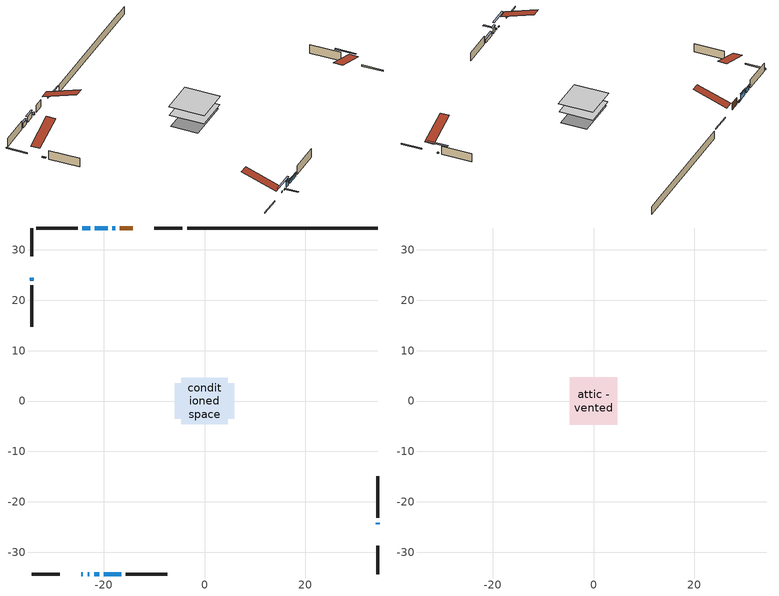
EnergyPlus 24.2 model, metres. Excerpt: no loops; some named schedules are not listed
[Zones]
conditioned space
 floor outside (Floor1 construction): -0.88,-0.88 -0.88,0.88 0.88,0.88 0.88,-0.88 z0.52
 floor adiabatic (AdiabaticFloorConstruction): -4.59,-4.59 -4.59,4.59 4.59,4.59 4.59,-4.59 z0.52
 floor foundation (Slab1 construction): -5.9,-3.55 -5.9,3.55 5.9,3.55 5.9,-3.55 z-1.7
 wall outside (RimJoist1 construction): -4.38,34.35 -9.95,34.35 / -34.35,-34.35 -28.77,-34.35 / -34.35,34.35 -34.35,28.77 / 34.35,-34.35 34.35,-28.77 z0.52:0.82
 wall outside (AdiabaticWallConstruction 1): -14.24,34.35 -16.81,34.35 z0.52:2.55
 wall outside (AdiabaticWallConstruction): -17.74,34.35 -18.3,34.35 / -34.35,24.48 -34.35,23.92 z0.52:0.7; -24.49,-34.35 -24.13,-34.35 / -23.21,-34.35 -22.85,-34.35 / 34.35,-24.49 34.35,-24.13 z0.52:0.81; -21.92,-34.35 -20.91,-34.35 / -19.23,34.35 -21.77,34.35 z0.52:2.15; -22.7,34.35 -24.24,34.35 z0.52:1.78; -19.98,-34.35 -16.56,-34.35 z0.52:1.45
 wall outside (Wall1 construction): -25.17,34.35 -33.42,34.35 / -15.63,-34.35 -7.38,-34.35 / -34.35,23 -34.35,14.75 / 34.35,-23.2 34.35,-14.96 z0.52:2.96
 wall foundation (FoundationWall1 construction): -3.45,34.35,-1.7 -3.45,34.35,0.52 30.57,34.35,0.52 30.57,34.35,0.44 34.35,34.35,0.44 34.35,34.35,-1.7
 window (WindowConstruction 3): -17.74,34.35 -18.3,34.35 z0.52:0.7
 window (WindowConstruction 7): -24.48,-34.35 -24.13,-34.35 z0.52:0.81
 window (WindowConstruction 8): -23.2,-34.35 -22.85,-34.35 z0.52:0.81
 window (WindowConstruction 4): -21.92,-34.35 -20.91,-34.35 z0.52:2.14
 window (WindowConstruction 5): -34.35,24.48 -34.35,23.92 z0.52:0.7
 window (WindowConstruction): -19.23,34.35 -21.77,34.35 z0.52:2.14
 window (WindowConstruction 1): -22.7,34.35 -24.24,34.35 z0.52:1.78
 window (WindowConstruction 2): -19.98,-34.35 -16.56,-34.35 z0.52:1.45
 window (WindowConstruction 6): 34.35,-24.48 34.35,-24.13 z0.52:0.81
 door (Door): -14.24,34.35 -16.81,34.35 z0.52:2.55
 ceiling adiabatic (AdiabaticFloorConstruction): 4.59,-4.59 4.59,4.59 -4.59,4.59 -4.59,-4.59 z0.52
attic - vented
 floor to conditioned space (Floor2 construction Reversed): -4.74,-4.74 -4.74,4.74 4.74,4.74 4.74,-4.74 z2.96
 roof outside (Roof1 construction): -13.31,34.35,2.96 -13.31,25.12,6.03 -10.88,25.12,6.03 -10.88,34.35,2.96; -25.41,-34.35,2.96 -25.41,-25.12,6.03 -27.84,-25.12,6.03 -27.84,-34.35,2.96; -34.35,25.41,2.96 -25.12,25.41,6.03 -25.12,27.84,6.03 -34.35,27.84,2.96; 34.35,-25.41,2.96 25.12,-25.41,6.03 25.12,-27.84,6.03 34.35,-27.84,2.96
shading: -18.5,34.35 -17.54,34.35 -17.54,34.76 -18.5,34.76 z0.9; -21.49,-34.35 -27.12,-34.35 -27.12,-34.76 -21.49,-34.76 z3.45; -22.82,-34.35 -23.23,-34.35 -23.23,-38.01 -22.82,-38.01 z0.84; -20.71,-34.35 -22.12,-34.35 -22.12,-34.76 -20.71,-34.76 z2.35; -34.35,23.72 -34.35,24.68 -34.76,24.68 -34.76,23.72 z0.9; -21.97,34.35 -19.03,34.35 -19.03,34.76 -21.97,34.76 z2.35; -24.44,34.35 -22.5,34.35 -22.5,34.76 -24.44,34.76 z1.98; -16.36,-34.35 -20.18,-34.35 -20.18,-34.76 -16.36,-34.76 z1.65; 34.35,-21.49 34.35,-27.12 34.76,-27.12 34.76,-21.49 z3.45
[Building]
Building 1: Terrain=Suburbs
[Site:Location]
Regina Intl AP_SK: Latitude {deg}=50.43; Longitude {deg}=-104.67; Time Zone {hr}=-6; Elevation {m}=578; Keep Site Location Information=Yes
[Site:GroundTemperature:Shallow]
-2.28208, -4.75844, -4.95676, -3.7816, 0.936024, 5.63167, 9.70254, 12.2813, 12.5004, 10.403, 6.43594, 1.88434
[Site:WaterMainsTemperature]
Calculation Method=Schedule; Temperature Schedule=mains temperature schedule
[Material] Roughness=Rough; Thermal Absorptance=0.9
Name | Thickness {m} | Conductivity {W/m-K} | Density {kg/m3} | Specific Heat {J/kg-K} | Solar Absorptance | Visible Absorptance
asphalt or fiberglass shingles | 0.00635 | 0.162714 | 1121.4 | 1465.45 | 0.84 | 0.84
ceiling stud and cavity | 0.1397 | 0.0759935 | 65.682 | 1177.47 | 0.7 | 0.7
concrete 4.0 in. | 0.1016 | 1.803125 | 2242.8 | 837.4 | 0.7 | 0.7
concrete 8.0 in. | 0.2032 | 1.803125 | 2242.8 | 837.4 | 0.7 | 0.7
door material | 0.04445 | 0.0451087 | 512.64 | 1214.23 | 0.7 | 0.7
floor covering | 0.0127 | 0.0433444 | 54.468 | 1339.84 | 0.6 | 0.6
floor rigid ins | 0.051816 | 0.029427 | 32.04 | 1214.23 | 0.7 | 0.7
floor rigid ins 1; wall rigid ins | 0.512978 | 0.029427 | 32.04 | 1214.23 | 0.7 | 0.7
floor stud and cavity | 0.1397 | 0.103818 | 92.3553 | 1139.71 | 0.7 | 0.7
floor stud and cavity 1 | 0.1397 | 1.75129 | 37.0049 | 1207.88 | 0.7 | 0.7
furniture material conditioned space 1 | 0.1524 | 0.115458 | 640.8 | 1214.23 | 0.6 | 0.6
gypsum board | 0.0127 | 0.160291 | 801 | 837.4 | 0.6 | 0.6
osb sheathing 0.5 in. | 0.0127 | 0.115458 | 512.64 | 1214.23 | 0.7 | 0.7
osb sheathing 0.75 in. | 0.01905 | 0.115458 | 512.64 | 1214.23 | 0.7 | 0.7
rim joist stud and cavity | 0.0508 | 0.271007 | 50.32683 | 1063.81 | 0.6 | 0.6
wall stud and cavity | 0.1397 | 0.125338 | 139.0536 | 1170.24 | 0.7 | 0.7
wall stud and cavity 1 | 0.0889 | 0.380278 | 52.3479 | 1209.89 | 0.7 | 0.7
wall stud and cavity 2 | 0.0889 | 0.391764 | 83.0341 | 1211.67 | 0.7 | 0.7
wood siding | 0.0254 | 0.102417 | 544.68 | 1172.36 | 0.4 | 0.4
wood siding 1; wood siding 2; wood siding 3 | 0.0254 | 0.102417 | 544.68 | 1172.36 | 0.7 | 0.7
[WindowMaterial:SimpleGlazingSystem]
Name | U-Factor {W/m2-K} | Solar Heat Gain Coefficient
WindowMaterial | 2.881585 | 0.7
WindowMaterial 1 | 2.90827 | 0.68
WindowMaterial 2 | 2.938365 | 0.65
WindowMaterial 3 | 6.492793 | 0.49
WindowMaterial 4 | 4.04501 | 0.7
WindowMaterial 5 | 4.38001 | 0.49
[Construction]
AdiabaticFloorConstruction: floor stud and cavity 1, floor rigid ins 1, osb sheathing 0.75 in., floor covering
AdiabaticWallConstruction: wood siding 2, wall rigid ins, wall stud and cavity 1, gypsum board
AdiabaticWallConstruction 1: wood siding 3, wall rigid ins, wall stud and cavity 1, gypsum board
Door: door material
Floor1 construction: floor stud and cavity, floor rigid ins, osb sheathing 0.75 in., floor covering
Floor2 construction Reversed: gypsum board, ceiling stud and cavity
FoundationWall1 construction: concrete 8.0 in.
furniture construction conditioned space 1: furniture material conditioned space 1
PartitionWallConstruction: gypsum board, wall stud and cavity 2, gypsum board
RimJoist1 construction: wood siding 1, rim joist stud and cavity
Roof1 construction: asphalt or fiberglass shingles
Slab1 construction: concrete 4.0 in.
Wall1 construction: wood siding, osb sheathing 0.5 in., wall stud and cavity, gypsum board
WindowConstruction: WindowMaterial
WindowConstruction 1: WindowMaterial 1
WindowConstruction 2: WindowMaterial 2
WindowConstruction 3; WindowConstruction 5: WindowMaterial 3
WindowConstruction 4: WindowMaterial 4
WindowConstruction 6; WindowConstruction 7; WindowConstruction 8: WindowMaterial 5
[Zone] Multiplier=1; Part of Total Floor Area=Yes
Name | Volume {m3}
attic - vented | 44.8051
conditioned space | 420.3
[Space]
Name | Zone | Volume {m3}
attic - vented 1 | attic - vented | 44.8051
conditioned space 1 | conditioned space | 420.3
[ZoneInfiltration:EffectiveLeakageArea]
infil attic - vented 1: Zone or Space=attic - vented 1; Schedule=Always On Discrete; Effective Air Leakage Area {cm2}=2833.89; Stack Coefficient=0.000213873; Wind Coefficient=9.88094e-06
[ZoneMixing]
whole house fan mix: Zone or Space=attic - vented; Schedule=Always On Continuous; Design Flow Rate Calculation Method=Flow/Zone; Design Flow Rate {m3/s}=0; Source Zone or Space=conditioned space
[SurfaceProperty:ExposedFoundationPerimeter]
Slab1: Exposed Perimeter Calculation Method=TotalExposedPerimeter; Total Exposed Perimeter {m}=37.796
[InternalMass] Zone or ZoneList=conditioned space; Space or SpaceList=conditioned space 1
Name | Construction | Surface Area {m2}
furniture mass conditioned space 1 | furniture construction conditioned space 1 | 68.4603
partition wall mass | PartitionWallConstruction | 171.151
[Lights]
interior lighting: Zone or ZoneList or Space or SpaceList=conditioned space 1; Schedule=interior lighting schedule; Design Level Calculation Method=LightingLevel; Lighting Level {W}=343.2; Return Air Fraction=0; Fraction Radiant=0.6; Fraction Visible=0.2; Fraction Replaceable=1
[People]
occupants: Zone or ZoneList or Space or SpaceList=conditioned space 1; Number of People Schedule=occupants schedule; Number of People Calculation Method=People; Number of People=3; Fraction Radiant=0.314171; Sensible Heat Fraction=0.56303; Activity Level Schedule=occupants activity schedule; Carbon Dioxide Generation Rate {m3/s-W}=0; Enable ASHRAE 55 Comfort Warnings=No; Mean Radiant Temperature Calculation Type=EnclosureAveraged
[ElectricEquipment] Zone or ZoneList or Space or SpaceList=conditioned space 1; Design Level Calculation Method=EquipmentLevel
Name | Schedule | Design Level {W} | Fraction Latent | Fraction Radiant | Fraction Lost
clothes dryer | clothes dryer schedule | 140.772 | 0.015 | 0.081 | 0.85
clothes washer | clothes washer schedule | 32.1985 | 0.03 | 0.162 | 0.7
cooking range | cooking range schedule | 215.147 | 0.08 | 0.432 | 0.2
dishwasher | dishwasher schedule | 66.8632 | 0.3 | 0.18 | 0.4
fridge | fridge schedule | 72.9452 | 0 | 0.6 | 0
mech vent house fan | mech vent house fan schedule | 10 | 0 | 0 | 1
mech vent house fan cfis | mech vent house fan cfis schedule | 0 | 0 | 0 | 0
misc plug loads | misc plug loads schedule | 494.7 | 0.045 | 0.513 | 0.1
whole house fan | Always On Discrete | 0 | 0 | 0 | 1
[OtherEquipment] Zone or ZoneList or Space or SpaceList=conditioned space 1; Design Level Calculation Method=EquipmentLevel
Name | Fuel Type | Schedule | Design Level {W} | Fraction Latent | Fraction Radiant | Fraction Lost
clothes dryer 1 | Electricity | clothes dryer schedule | 0 | 0.015 | 0.081 | 0.85
cooking range 1 | Electricity | cooking range schedule | 0 | 0.08 | 0.432 | 0.2
general water use latent | None | general water use schedule | 62.594 | 1 | 0 | 0
general water use sensible | None | general water use schedule | -61.6891 | 0 | 0.6 | 0
mech vent house fan latent load | None | Always On Discrete | 0 | 1 | 0 | 0
mech vent house fan sensible load | None | Always On Discrete | 0 | 0 | 0 | 0
water heater energy adjustment1 | NaturalGas | Always On Discrete | 0.01 | 0 | 0 | 1
[ZoneInfiltration:DesignFlowRate] Zone or ZoneList or Space or SpaceList=conditioned space 1; Schedule=Always On Discrete; Design Flow Rate Calculation Method=Flow/Zone; Design Flow Rate {m3/s}=0
infil flow; natural vent flow; whole house fan flow
[AvailabilityManager:Scheduled]
furnace airloop Availability Manager: Schedule=Always On Discrete
[Foundation:Kiva]
Foundation Kiva 1: Initial Indoor Air Temperature {C}=21; Wall Height Above Grade {m}=0.520019; Wall Depth Below Slab {m}=0.2032
[Foundation:Kiva:Settings]
Soil Conductivity {W/m-K}=0.849921; Soil Density {kg/m3}=1842.3; Soil Specific Heat {J/kg-K}=418.7; Ground Solar Absorptivity=0.9; Ground Thermal Absorptivity=0.9; Ground Surface Roughness {m}=0.03; Far-Field Width {m}=40; Deep-Ground Boundary Condition=ZeroFlux; Deep-Ground Depth {m}=40; Minimum Cell Dimension {m}=0.2; Maximum Cell Growth Coefficient=3; Simulation Timestep=Timestep
[Exterior:Lights]
exterior lighting: Schedule=exterior lighting schedule; Design Level {W}=75.6
[EnergyManagementSystem:GlobalVariable]
furnace_airloop_Fan_RTF
infil_program_Qfan
infil_program_Qinf
natural_vent_program_Qnv
natural_vent_program_Qwhf
[EnergyManagementSystem:Sensor]
Name | Output:Variable or Output:Meter Index Key | Output:Variable or Output:Meter
airflow_gain | infil flow | Infiltration Sensible Heat Gain Energy
airflow_gain_1 | natural vent flow | Infiltration Sensible Heat Gain Energy
airflow_gain_2 | whole house fan flow | Infiltration Sensible Heat Gain Energy
airflow_loss | infil flow | Infiltration Sensible Heat Loss Energy
airflow_loss_1 | natural vent flow | Infiltration Sensible Heat Loss Energy
airflow_loss_2 | whole house fan flow | Infiltration Sensible Heat Loss Energy
clg_load_cond |  | Cooling:EnergyTransfer:Zone:CONDITIONED SPACE
clg_sp_s; clg_sp_s_1 | cooling setpoint | Schedule Value
clothes_dryer_exhaust_0_sch_s | clothes dryer exhaust 0 schedule | Schedule Value
cool_season | cooling season schedule | Schedule Value
htg_load_cond |  | Heating:EnergyTransfer:Zone:CONDITIONED SPACE
htg_sp_s; htg_sp_s_1 | heating setpoint | Schedule Value
ig_ee_conv | clothes dryer | Electric Equipment Convective Heating Energy
ig_ee_conv_2 | cooking range | Electric Equipment Convective Heating Energy
ig_ee_conv_4 | fridge | Electric Equipment Convective Heating Energy
ig_ee_conv_5 | misc plug loads | Electric Equipment Convective Heating Energy
ig_ee_conv_6 | whole house fan | Electric Equipment Convective Heating Energy
ig_ee_rad | clothes dryer | Electric Equipment Radiant Heating Energy
ig_ee_rad_2 | cooking range | Electric Equipment Radiant Heating Energy
ig_ee_rad_4 | fridge | Electric Equipment Radiant Heating Energy
ig_ee_rad_5 | misc plug loads | Electric Equipment Radiant Heating Energy
ig_ee_rad_6 | whole house fan | Electric Equipment Radiant Heating Energy
ig_lgt_conv | interior lighting | Lights Convective Heating Energy
ig_lgt_rad | interior lighting | Lights Radiant Heating Energy
ig_lgt_vis | interior lighting | Lights Visible Radiation Heating Energy
ig_oe_conv | clothes dryer 1 | Other Equipment Convective Heating Energy
ig_oe_conv_1 | cooking range 1 | Other Equipment Convective Heating Energy
ig_oe_conv_2 | general water use latent | Other Equipment Convective Heating Energy
ig_oe_conv_3 | general water use sensible | Other Equipment Convective Heating Energy
ig_oe_conv_4 | water heater energy adjustment1 | Other Equipment Convective Heating Energy
ig_oe_rad | clothes dryer 1 | Other Equipment Radiant Heating Energy
ig_oe_rad_1 | cooking range 1 | Other Equipment Radiant Heating Energy
ig_oe_rad_2 | general water use latent | Other Equipment Radiant Heating Energy
ig_oe_rad_3 | general water use sensible | Other Equipment Radiant Heating Energy
ig_oe_rad_4 | water heater energy adjustment1 | Other Equipment Radiant Heating Energy
ig_ppl_conv | occupants | People Convective Heating Energy
ig_ppl_rad | occupants | People Radiant Heating Energy
im_conv | furniture mass conditioned space 1 | Surface Inside Face Convection Heat Gain Energy
im_conv_1 | partition wall mass | Surface Inside Face Convection Heat Gain Energy
im_ig | furniture mass conditioned space 1 | Surface Inside Face Internal Gains Radiation Heat Gain Energy
im_ig_1 | partition wall mass | Surface Inside Face Internal Gains Radiation Heat Gain Energy
im_lgt | furniture mass conditioned space 1 | Surface Inside Face Lights Radiation Heat Gain Energy
im_lgt_1 | partition wall mass | Surface Inside Face Lights Radiation Heat Gain Energy
im_sol | furniture mass conditioned space 1 | Surface Inside Face Solar Radiation Heat Gain Energy
im_sol_1 | partition wall mass | Surface Inside Face Solar Radiation Heat Gain Energy
im_surf | furniture mass conditioned space 1 | Surface Inside Face Net Surface Thermal Radiation Heat Gain Energy
im_surf_1 | partition wall mass | Surface Inside Face Net Surface Thermal Radiation Heat Gain Energy
mv_conv | mech vent house fan | Electric Equipment Convective Heating Energy
mv_conv_1 | mech vent house fan cfis | Electric Equipment Convective Heating Energy
mv_conv_2 | mech vent house fan latent load | Other Equipment Convective Heating Energy
mv_conv_3 | mech vent house fan sensible load | Other Equipment Convective Heating Energy
mv_rad | mech vent house fan | Electric Equipment Radiant Heating Energy
mv_rad_1 | mech vent house fan cfis | Electric Equipment Radiant Heating Energy
mv_rad_2 | mech vent house fan latent load | Other Equipment Radiant Heating Energy
mv_rad_3 | mech vent house fan sensible load | Other Equipment Radiant Heating Energy
natural_vent_s | natural vent schedule | Schedule Value
out_pb_s |  | Site Outdoor Air Barometric Pressure
out_wt_s |  | Site Outdoor Air Humidity Ratio
site_vw_s |  | Site Wind Speed
ss_back_out | Window1 | Surface Window Shortwave from Zone Back Out Window Heat Transfer Rate
ss_back_out_1 | Window10 | Surface Window Shortwave from Zone Back Out Window Heat Transfer Rate
ss_back_out_2 | Window11 | Surface Window Shortwave from Zone Back Out Window Heat Transfer Rate
ss_back_out_3 | Window2 | Surface Window Shortwave from Zone Back Out Window Heat Transfer Rate
ss_back_out_4 | Window3 | Surface Window Shortwave from Zone Back Out Window Heat Transfer Rate
ss_back_out_5 | Window4 | Surface Window Shortwave from Zone Back Out Window Heat Transfer Rate
ss_back_out_6 | Window5 | Surface Window Shortwave from Zone Back Out Window Heat Transfer Rate
ss_back_out_7 | Window6 | Surface Window Shortwave from Zone Back Out Window Heat Transfer Rate
ss_back_out_8 | Window9 | Surface Window Shortwave from Zone Back Out Window Heat Transfer Rate
ss_conv | Door1 | Surface Inside Face Convection Heat Gain Energy
ss_conv_1 | Window1 | Surface Inside Face Convection Heat Gain Energy
ss_conv_2 | Window10 | Surface Inside Face Convection Heat Gain Energy
ss_conv_3 | Window11 | Surface Inside Face Convection Heat Gain Energy
ss_conv_4 | Window2 | Surface Inside Face Convection Heat Gain Energy
ss_conv_5 | Window3 | Surface Inside Face Convection Heat Gain Energy
ss_conv_6 | Window4 | Surface Inside Face Convection Heat Gain Energy
ss_conv_7 | Window5 | Surface Inside Face Convection Heat Gain Energy
ss_conv_8 | Window6 | Surface Inside Face Convection Heat Gain Energy
ss_conv_9 | Window9 | Surface Inside Face Convection Heat Gain Energy
ss_ig | Door1 | Surface Inside Face Internal Gains Radiation Heat Gain Energy
ss_ig_1 | Window1 | Surface Inside Face Internal Gains Radiation Heat Gain Energy
ss_ig_2 | Window10 | Surface Inside Face Internal Gains Radiation Heat Gain Energy
ss_ig_3 | Window11 | Surface Inside Face Internal Gains Radiation Heat Gain Energy
ss_ig_4 | Window2 | Surface Inside Face Internal Gains Radiation Heat Gain Energy
ss_ig_5 | Window3 | Surface Inside Face Internal Gains Radiation Heat Gain Energy
ss_ig_6 | Window4 | Surface Inside Face Internal Gains Radiation Heat Gain Energy
ss_ig_7 | Window5 | Surface Inside Face Internal Gains Radiation Heat Gain Energy
ss_ig_8 | Window6 | Surface Inside Face Internal Gains Radiation Heat Gain Energy
ss_ig_9 | Window9 | Surface Inside Face Internal Gains Radiation Heat Gain Energy
ss_lgt | Door1 | Surface Inside Face Lights Radiation Heat Gain Energy
ss_sol | Door1 | Surface Inside Face Solar Radiation Heat Gain Energy
ss_surf | Door1 | Surface Inside Face Net Surface Thermal Radiation Heat Gain Energy
ss_surf_1 | Window1 | Surface Inside Face Net Surface Thermal Radiation Heat Gain Energy
ss_surf_2 | Window10 | Surface Inside Face Net Surface Thermal Radiation Heat Gain Energy
ss_surf_3 | Window11 | Surface Inside Face Net Surface Thermal Radiation Heat Gain Energy
ss_surf_4 | Window2 | Surface Inside Face Net Surface Thermal Radiation Heat Gain Energy
ss_surf_5 | Window3 | Surface Inside Face Net Surface Thermal Radiation Heat Gain Energy
ss_surf_6 | Window4 | Surface Inside Face Net Surface Thermal Radiation Heat Gain Energy
ss_surf_7 | Window5 | Surface Inside Face Net Surface Thermal Radiation Heat Gain Energy
ss_surf_8 | Window6 | Surface Inside Face Net Surface Thermal Radiation Heat Gain Energy
ss_surf_9 | Window9 | Surface Inside Face Net Surface Thermal Radiation Heat Gain Energy
ss_trans_in | Window1 | Surface Window Transmitted Solar Radiation Rate
ss_trans_in_1 | Window10 | Surface Window Transmitted Solar Radiation Rate
ss_trans_in_2 | Window11 | Surface Window Transmitted Solar Radiation Rate
ss_trans_in_3 | Window2 | Surface Window Transmitted Solar Radiation Rate
ss_trans_in_4 | Window3 | Surface Window Transmitted Solar Radiation Rate
ss_trans_in_5 | Window4 | Surface Window Transmitted Solar Radiation Rate
ss_trans_in_6 | Window5 | Surface Window Transmitted Solar Radiation Rate
ss_trans_in_7 | Window6 | Surface Window Transmitted Solar Radiation Rate
ss_trans_in_8 | Window9 | Surface Window Transmitted Solar Radiation Rate
ss_trans_out | Window1 | Surface Inside Face Initial Transmitted Diffuse Transmitted Out Window Solar Radiation Rate
ss_trans_out_1 | Window10 | Surface Inside Face Initial Transmitted Diffuse Transmitted Out Window Solar Radiation Rate
ss_trans_out_2 | Window11 | Surface Inside Face Initial Transmitted Diffuse Transmitted Out Window Solar Radiation Rate
ss_trans_out_3 | Window2 | Surface Inside Face Initial Transmitted Diffuse Transmitted Out Window Solar Radiation Rate
ss_trans_out_4 | Window3 | Surface Inside Face Initial Transmitted Diffuse Transmitted Out Window Solar Radiation Rate
ss_trans_out_5 | Window4 | Surface Inside Face Initial Transmitted Diffuse Transmitted Out Window Solar Radiation Rate
ss_trans_out_6 | Window5 | Surface Inside Face Initial Transmitted Diffuse Transmitted Out Window Solar Radiation Rate
ss_trans_out_7 | Window6 | Surface Inside Face Initial Transmitted Diffuse Transmitted Out Window Solar Radiation Rate
ss_trans_out_8 | Window9 | Surface Inside Face Initial Transmitted Diffuse Transmitted Out Window Solar Radiation Rate
s_conv | Floor1 | Surface Inside Face Convection Heat Gain Energy
s_conv_1 | Floor2 | Surface Inside Face Convection Heat Gain Energy
s_conv_10 | Wall1:0 | Surface Inside Face Convection Heat Gain Energy
s_conv_11 | Wall1:180 | Surface Inside Face Convection Heat Gain Energy
s_conv_12 | Wall1:270 | Surface Inside Face Convection Heat Gain Energy
s_conv_13 | Wall1:90 | Surface Inside Face Convection Heat Gain Energy
s_conv_2 | FoundationWall1 | Surface Inside Face Convection Heat Gain Energy
s_conv_3 | inferred conditioned ceiling | Surface Inside Face Convection Heat Gain Energy
s_conv_4 | inferred conditioned floor | Surface Inside Face Convection Heat Gain Energy
s_conv_5 | RimJoist1:0 | Surface Inside Face Convection Heat Gain Energy
s_conv_6 | RimJoist1:180 | Surface Inside Face Convection Heat Gain Energy
s_conv_7 | RimJoist1:270 | Surface Inside Face Convection Heat Gain Energy
s_conv_8 | RimJoist1:90 | Surface Inside Face Convection Heat Gain Energy
s_conv_9 | Slab1 | Surface Inside Face Convection Heat Gain Energy
s_ig | Floor1 | Surface Inside Face Internal Gains Radiation Heat Gain Energy
s_ig_1 | Floor2 | Surface Inside Face Internal Gains Radiation Heat Gain Energy
s_ig_10 | Wall1:0 | Surface Inside Face Internal Gains Radiation Heat Gain Energy
s_ig_11 | Wall1:180 | Surface Inside Face Internal Gains Radiation Heat Gain Energy
s_ig_12 | Wall1:270 | Surface Inside Face Internal Gains Radiation Heat Gain Energy
s_ig_13 | Wall1:90 | Surface Inside Face Internal Gains Radiation Heat Gain Energy
s_ig_2 | FoundationWall1 | Surface Inside Face Internal Gains Radiation Heat Gain Energy
s_ig_3 | inferred conditioned ceiling | Surface Inside Face Internal Gains Radiation Heat Gain Energy
s_ig_4 | inferred conditioned floor | Surface Inside Face Internal Gains Radiation Heat Gain Energy
s_ig_5 | RimJoist1:0 | Surface Inside Face Internal Gains Radiation Heat Gain Energy
s_ig_6 | RimJoist1:180 | Surface Inside Face Internal Gains Radiation Heat Gain Energy
s_ig_7 | RimJoist1:270 | Surface Inside Face Internal Gains Radiation Heat Gain Energy
s_ig_8 | RimJoist1:90 | Surface Inside Face Internal Gains Radiation Heat Gain Energy
s_ig_9 | Slab1 | Surface Inside Face Internal Gains Radiation Heat Gain Energy
s_lgt | Floor1 | Surface Inside Face Lights Radiation Heat Gain Energy
s_lgt_1 | Floor2 | Surface Inside Face Lights Radiation Heat Gain Energy
s_lgt_10 | Wall1:0 | Surface Inside Face Lights Radiation Heat Gain Energy
s_lgt_11 | Wall1:180 | Surface Inside Face Lights Radiation Heat Gain Energy
s_lgt_12 | Wall1:270 | Surface Inside Face Lights Radiation Heat Gain Energy
s_lgt_13 | Wall1:90 | Surface Inside Face Lights Radiation Heat Gain Energy
s_lgt_2 | FoundationWall1 | Surface Inside Face Lights Radiation Heat Gain Energy
s_lgt_3 | inferred conditioned ceiling | Surface Inside Face Lights Radiation Heat Gain Energy
s_lgt_4 | inferred conditioned floor | Surface Inside Face Lights Radiation Heat Gain Energy
s_lgt_5 | RimJoist1:0 | Surface Inside Face Lights Radiation Heat Gain Energy
s_lgt_6 | RimJoist1:180 | Surface Inside Face Lights Radiation Heat Gain Energy
s_lgt_7 | RimJoist1:270 | Surface Inside Face Lights Radiation Heat Gain Energy
s_lgt_8 | RimJoist1:90 | Surface Inside Face Lights Radiation Heat Gain Energy
s_lgt_9 | Slab1 | Surface Inside Face Lights Radiation Heat Gain Energy
s_sol | Floor1 | Surface Inside Face Solar Radiation Heat Gain Energy
s_sol_1 | Floor2 | Surface Inside Face Solar Radiation Heat Gain Energy
s_sol_10 | Wall1:0 | Surface Inside Face Solar Radiation Heat Gain Energy
s_sol_11 | Wall1:180 | Surface Inside Face Solar Radiation Heat Gain Energy
s_sol_12 | Wall1:270 | Surface Inside Face Solar Radiation Heat Gain Energy
s_sol_13 | Wall1:90 | Surface Inside Face Solar Radiation Heat Gain Energy
s_sol_2 | FoundationWall1 | Surface Inside Face Solar Radiation Heat Gain Energy
s_sol_3 | inferred conditioned ceiling | Surface Inside Face Solar Radiation Heat Gain Energy
s_sol_4 | inferred conditioned floor | Surface Inside Face Solar Radiation Heat Gain Energy
s_sol_5 | RimJoist1:0 | Surface Inside Face Solar Radiation Heat Gain Energy
s_sol_6 | RimJoist1:180 | Surface Inside Face Solar Radiation Heat Gain Energy
s_sol_7 | RimJoist1:270 | Surface Inside Face Solar Radiation Heat Gain Energy
s_sol_8 | RimJoist1:90 | Surface Inside Face Solar Radiation Heat Gain Energy
s_sol_9 | Slab1 | Surface Inside Face Solar Radiation Heat Gain Energy
s_surf | Floor1 | Surface Inside Face Net Surface Thermal Radiation Heat Gain Energy
s_surf_1 | Floor2 | Surface Inside Face Net Surface Thermal Radiation Heat Gain Energy
s_surf_10 | Wall1:0 | Surface Inside Face Net Surface Thermal Radiation Heat Gain Energy
s_surf_11 | Wall1:180 | Surface Inside Face Net Surface Thermal Radiation Heat Gain Energy
